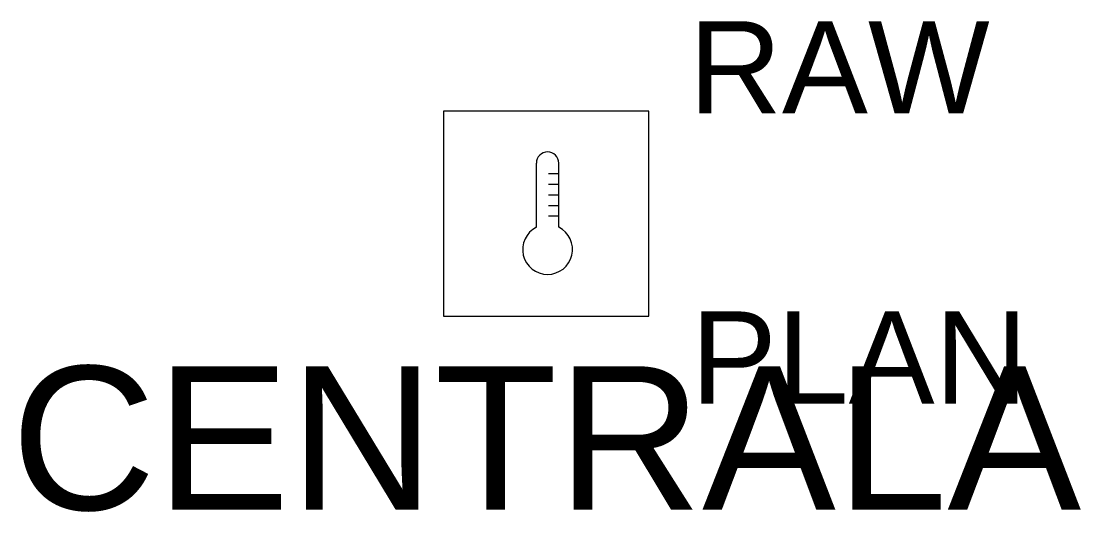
# Model space of a CAD drawing. Header units: millimetres. Extents: x -1023 to 1042, y -582 to 375.
import ezdxf
from ezdxf.enums import TextEntityAlignment as Align

# ---------------------------------------------------------------- set-up
doc = ezdxf.new("R2010")
doc.units = ezdxf.units.MM
doc.styles.add('opis_czujki', font='arial.ttf')
doc.styles.add('opis_czujki_2', font='arial.ttf')

msp = doc.modelspace()

# ---------------------------------------------------------------- texts
at = {"style": 'opis_czujki_2', "flags": 9}
for tag, p in [('RAW', (278.2, 195.3)), ('PLAN', (282.2, -370.9))]:
    msp.add_attdef(tag, p, 'xx', height=180, dxfattribs=at)
at = {"style": 'opis_czujki', "flags": 8}
msp.add_attdef('CENTRALA', text='xx', height=280, dxfattribs=at).set_placement((0, -437.9), align=Align.MIDDLE_CENTER)

# ---------------------------------------------------------------- wipeouts: each hides what was drawn before it
msp.add_wipeout([(-200, 200), (200, 200), (200, -200), (-200, -200)])

# ---------------------------------------------------------------- next in the draw order: wipeouts: each hides what was drawn before it
msp.add_wipeout([(-200, 200), (200, 200), (200, -200), (-200, -200)])

# ---------------------------------------------------------------- next in the draw order: linework, layer by layer
for p, q in [((-18.8, -26.6), (-18.8, 98.6)), ((24.7, -26.6), (24.7, 98.6)), ((24.7, 77.2), (4.9, 77.2)), ((24.7, 56.6), (4.9, 56.6)), ((24.7, 36), (4.9, 36)), ((24.7, 15.4), (4.9, 15.4)), ((24.7, -5.2), (4.9, -5.2))]:
    msp.add_line(p, q)
msp.add_lwpolyline([(-200, -200), (200, -200), (200, 200), (-200, 200)], close=True)
for centre, radius, start, end in [((2.9, 98.6), 21.8, 0, 180), ((2.9, -70.1), 48.6, 116.5786, 63.4214)]:
    msp.add_arc(centre, radius, start, end)

doc.saveas('drawing.dxf')
